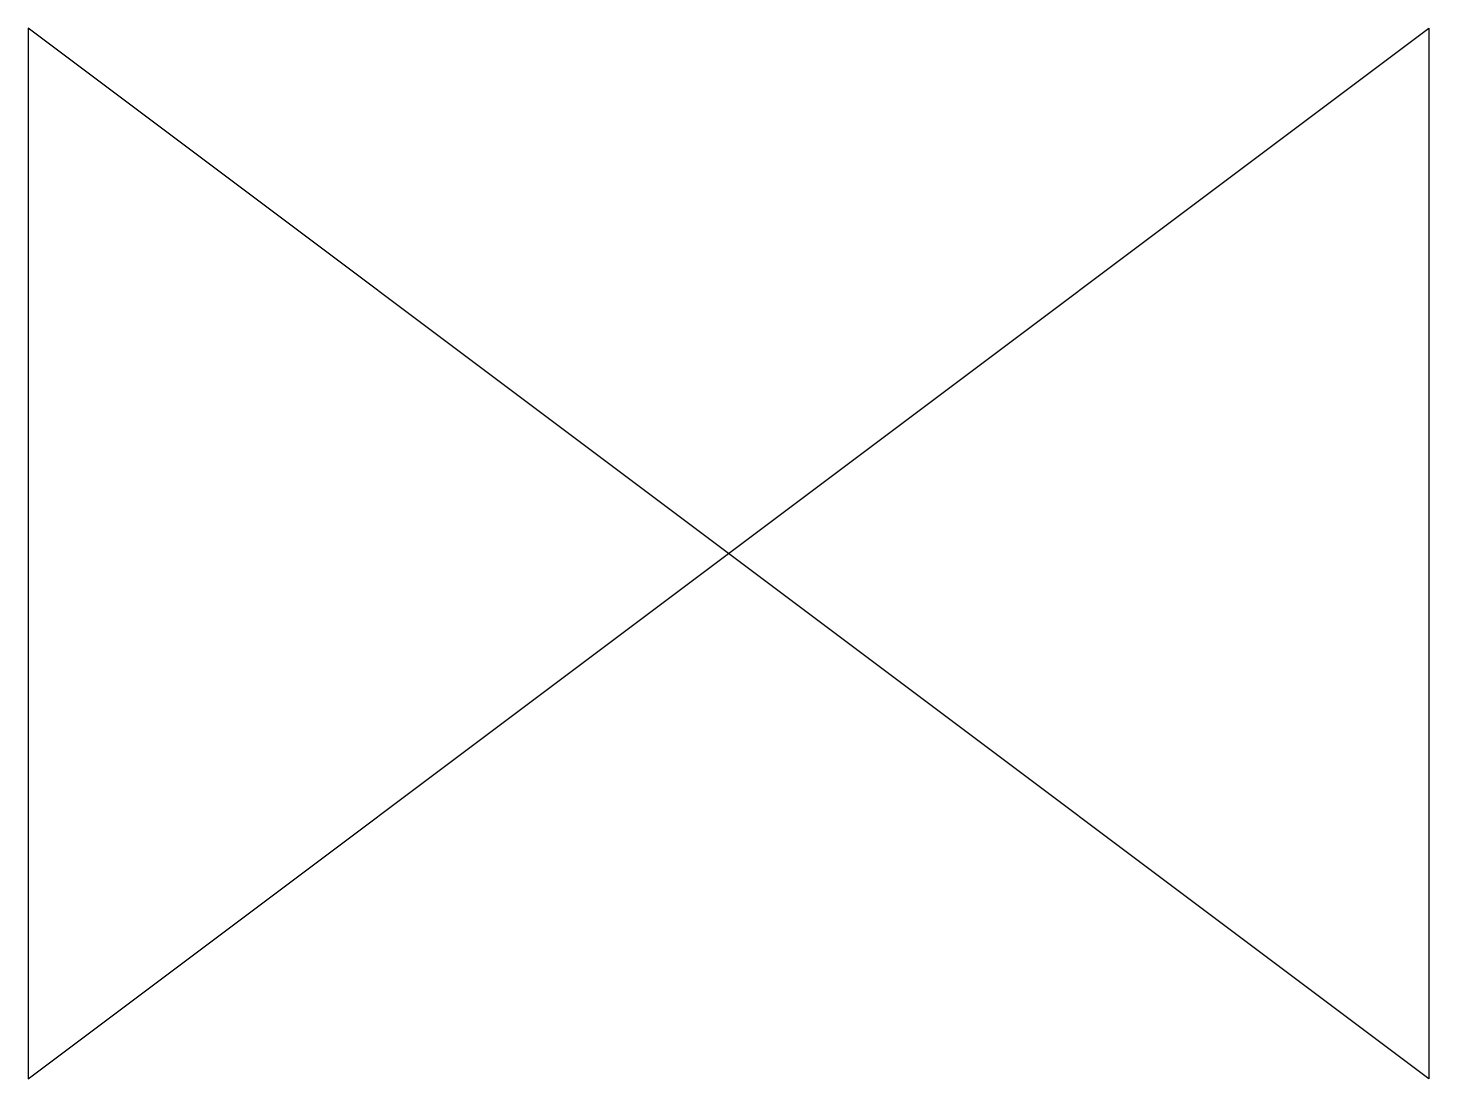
# Model space of a CAD drawing. Header units: feet. Extents: x -0.4 to 0.4, y -0.3 to 0.3.
import ezdxf

# ---------------------------------------------------------------- set-up
doc = ezdxf.new("R2010")
doc.units = ezdxf.units.FT
doc.header["$MEASUREMENT"] = 0

msp = doc.modelspace()

# ---------------------------------------------------------------- linework, layer by layer
for points in [[(-0.4, 0.3, 1), (-0.4, -0.3, 1), (0, 0, 1)], [(0, 0, 1), (0.4, 0.3, 1), (0.4, -0.3, 1), (0, 0, 1)]]:
    msp.add_3dface(points)
at = {"layer": 'Defpoints'}
msp.add_point((0, 0), dxfattribs=at)

doc.saveas('drawing.dxf')
